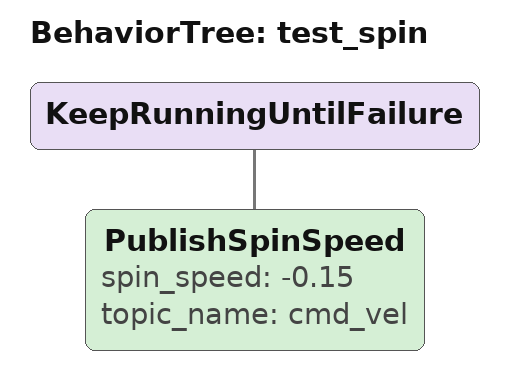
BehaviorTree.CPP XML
<?xml version="1.0" encoding="UTF-8"?>
<root BTCPP_format="4">
  <BehaviorTree ID="test_spin">
    <KeepRunningUntilFailure>
      <PublishSpinSpeed spin_speed="-0.15"
                        topic_name="cmd_vel"/>
    </KeepRunningUntilFailure>
  </BehaviorTree>

</root>
